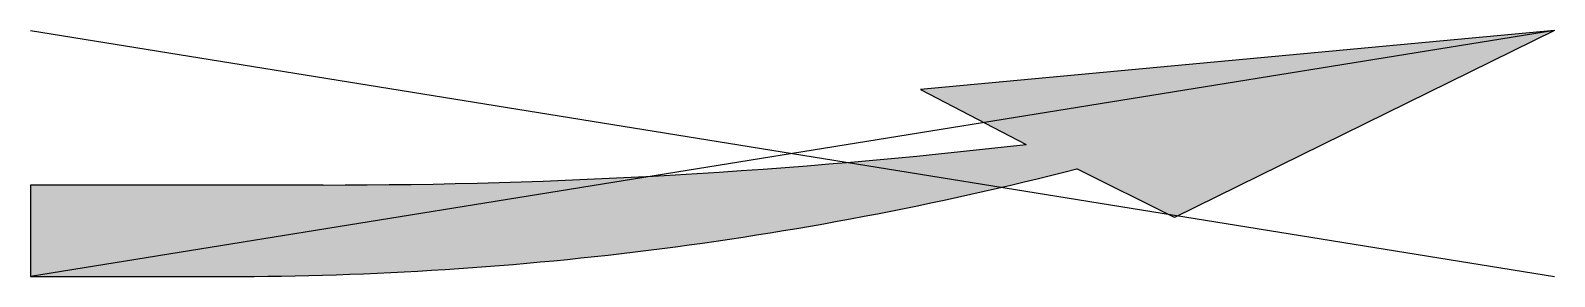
# Model space of a CAD drawing. Header units: metres. Extents: x 0 to 7.5, y -0.23 to 0.99.
import ezdxf

# ---------------------------------------------------------------- set-up
doc = ezdxf.new("R2010")
doc.units = ezdxf.units.M

msp = doc.modelspace()

# ---------------------------------------------------------------- hatches: boundary and pattern name
msp.add_hatch(color=256).paths.add_polyline_path([(4.9, 0.425), (4.38, 0.695), (7.5, 0.985), (5.63, 0.065), (5.15, 0.305, -0.062112), (1.0185, -0.225), (0, -0.225), (0, 0.225), (1.4399, 0.225, 0.028877)])

# ---------------------------------------------------------------- linework, layer by layer
for p, q in [((7.5, 0.985), (4.38, 0.695)), ((7.5, 0.985), (5.63, 0.065)), ((4.38, 0.695), (4.9, 0.425)), ((5.63, 0.065), (5.15, 0.305)), ((0, 0.225), (0, -0.225)), ((1.44, 0.225), (0, 0.225)), ((0, -0.225), (0.9, -0.225))]:
    msp.add_line(p, q)
at = {"flags": 128}
for points in [[(7.5, 0.985), (0, -0.225)], [(0, 0.985), (7.5, -0.225)]]:
    msp.add_lwpolyline(points, dxfattribs=at)
for centre, radius, start, end in [((1.4399, 30.255), 30.03, 270.00011, 276.61632), ((0.9593, 16.6049), 16.83, 269.79826, 284.41859)]:
    msp.add_arc(centre, radius, start, end)

doc.saveas('drawing.dxf')
